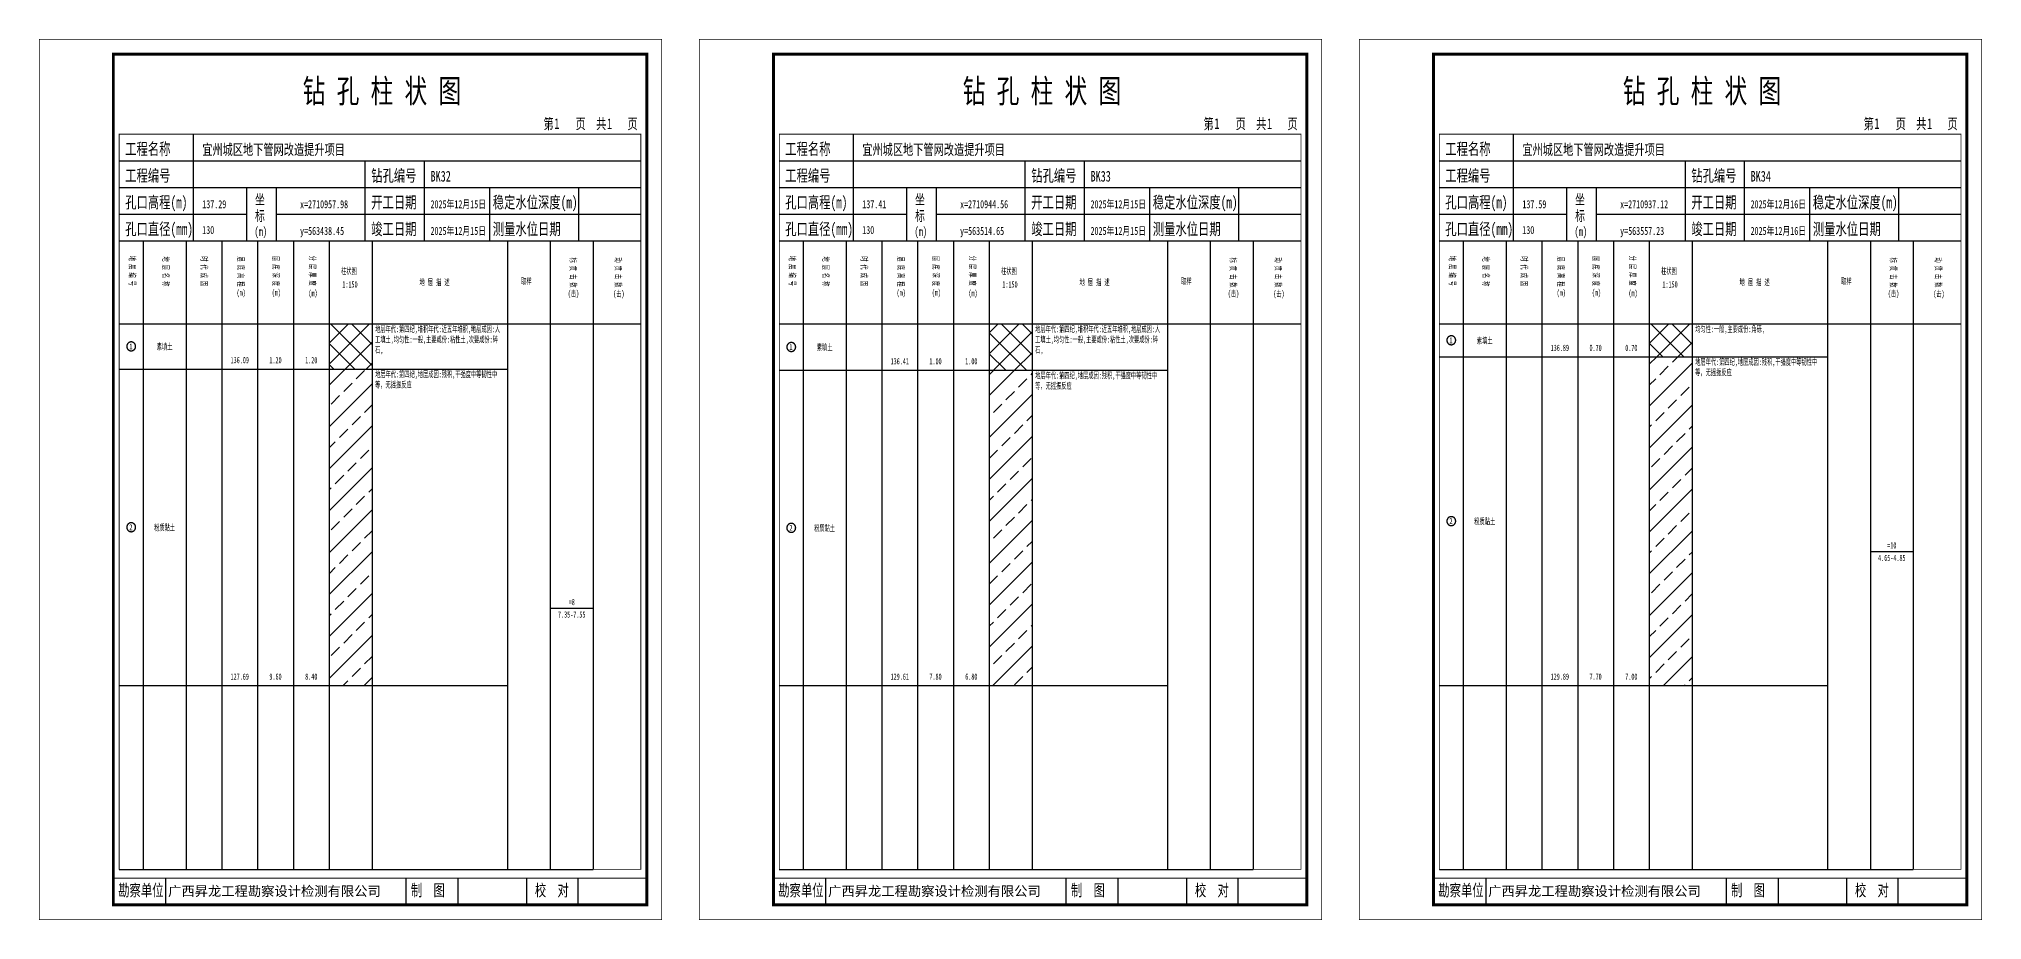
# Model space of a CAD drawing. Header units: millimetres. Extents: x 0 to 2711117, y 0 to 567555.
# Drawn here: x 9798 to 10454, y 0 to 297 of the extents above; entities that cross this region are included whole.
import ezdxf
from ezdxf.enums import TextEntityAlignment as Align

# ---------------------------------------------------------------- set-up
doc = ezdxf.new("R2010")
doc.units = ezdxf.units.MM
doc.layers.add('GICAD_POU_TEXTS', color=7, linetype='Continuous')
doc.layers.add('勘察点图例', color=7, linetype='Continuous')
doc.styles.add('HEAD_FONT', font='simfang.ttf', dxfattribs={"width": 0.6})
doc.styles.add('HEAD_FONT2', font='simfang.ttf', dxfattribs={"width": 0.6})
doc.styles.add('HT', font='simhei.ttf')
doc.styles.add('LZ_FONT', font='simfang.ttf', dxfattribs={"width": 0.7, "height": 8})
doc.styles.add('成果图图块', font='simfang.ttf', dxfattribs={"height": 2.5})
doc.styles.add('成果图表体', font='simfang.ttf', dxfattribs={"width": 0.6, "height": 2.1})
pattern_1 = [(45, (0, 0), (-3.535534, 3.535534), []), (135, (0, 0), (-3.535534, -3.535534), [])]
pattern_2 = [(45, (0, 0), (-7.071068, 7.071068), []), (45, (7.071, 0), (-7.071068, 7.071068), [4, -2])]

# ---------------------------------------------------------------- blocks, each defined once
blk = doc.blocks.new('BK32')
for p, q in [((52, 229), (52, 265)), ((27, 256), (203, 256)), ((110, 229), (110, 256)), ((130, 229), (130, 256)), ((27, 247), (203, 247)), ((70, 229), (70, 247)), ((80, 229), (80, 247)), ((152, 229), (152, 247)), ((182, 229), (182, 247)), ((27, 238), (70, 238)), ((80, 238), (203, 238)), ((27, 229), (35.05, 229)), ((35.05, 229), (35.05, 17)), ((35.05, 229), (49.53, 229)), ((49.53, 229), (49.53, 17)), ((49.53, 229), (61.6, 229)), ((61.6, 229), (61.6, 17)), ((61.6, 229), (73.68, 229)), ((73.68, 229), (73.68, 17)), ((73.68, 229), (85.75, 229)), ((85.75, 229), (85.75, 17)), ((85.75, 229), (97.82, 229)), ((97.82, 229), (97.82, 17)), ((97.82, 229), (112.3, 229)), ((112.3, 229), (112.3, 17)), ((112.3, 229), (157.93, 229)), ((157.93, 229), (157.93, 17)), ((157.93, 229), (172.42, 229)), ((172.42, 229), (172.42, 17)), ((172.42, 229), (186.9, 229)), ((186.9, 229), (186.9, 17)), ((186.9, 229), (203, 229)), ((27, 201), (203, 201)), ((27, 17), (35.05, 17)), ((35.05, 17), (49.53, 17)), ((42.74, 4.95), (42.74, 13.95)), ((42.74, 4.95), (42.74, 13.95)), ((49.53, 17), (61.6, 17)), ((61.6, 17), (73.68, 17)), ((73.68, 17), (85.75, 17)), ((85.75, 17), (97.82, 17)), ((97.82, 17), (112.3, 17)), ((112.3, 17), (157.93, 17)), ((123.83, 4.95), (123.83, 13.95)), ((141.38, 4.95), (141.38, 13.95)), ((157.93, 17), (172.42, 17)), ((164.48, 4.95), (164.48, 13.95)), ((172.42, 17), (186.9, 17)), ((181.84, 4.95), (181.84, 13.95)), ((181.84, 4.95), (181.84, 13.95))]:
    blk.add_line(p, q)
for points, const_width in [([(0, 0), (210, 0), (210, 297), (0, 297)], 0.25), ([(25, 5), (205, 5), (205, 292), (25, 292)], 1), ([(27, 265), (203, 265), (203, 17), (27, 17)], 0.3)]:
    blk.add_lwpolyline(points, close=True, dxfattribs=dict(const_width=const_width))
at = {"const_width": 0.3}
for points in [[(27, 229), (203, 229)], [(25, 14), (205, 14)]]:
    blk.add_lwpolyline(points, dxfattribs=at)
at = {"style": 'LZ_FONT', "width": 0.7}
for s, height, p in [('钻 孔 柱 状 图', 8, (88.9, 275.54)), ('第', 3.6, (170.12, 266.7)), ('1', 3.6, (173.78, 266.75)), ('页', 3.6, (180.96, 266.7)), ('共', 3.6, (187.88, 266.7)), ('1', 3.6, (191.54, 266.7)), ('页', 3.6, (198.44, 266.7)), ('工程名称', 4, (29, 258)), ('宜州城区地下管网改造提升项目', 3.6, (55, 258)), ('工程编号', 4, (29, 249)), ('钻孔编号', 4, (112, 249)), ('BK32', 3.6, (132, 249)), ('孔口高程(m)', 4, (29, 240)), ('137.29', 2.7, (55, 240)), ('坐', 3.5, (72.79, 241.24)), ('x=2710957.98', 2.7, (88, 240)), ('开工日期', 4, (112, 240)), ('2025年12月15日', 2.7, (132, 240)), ('稳定水位深度(m)', 4, (153, 240)), ('标', 3.5, (72.79, 235.7)), ('孔口直径(mm)', 4, (29, 231)), ('130', 2.7, (54.98, 231.31)), ('(m) ', 3, (72.59, 230.65)), ('y=563438.45', 2.7, (88, 231)), ('竣工日期', 4, (112, 231)), ('2025年12月15日', 2.7, (132, 231)), ('测量水位日期', 4, (153, 231)), ('勘察单位', 4, (26.65, 7.95)), ('制  图', 4, (125.4, 7.95)), ('校  对', 4, (167.22, 7.95))]:
    blk.add_text(s, height=height, dxfattribs=at).set_placement(p)
at = {"style": 'HT'}
blk.add_text('广西昇龙工程勘察设计检测有限公司', height=3.2865, dxfattribs=at).set_placement((43.48, 8.02))
at = {"char_height": 2.1, "width": 22.806, "attachment_point": 1, "rotation": 270, "style": 'HEAD_FONT'}
for s, insert in [('地 层 编 号', (32.46, 223.92)), ('地 层 名 称', (43.79, 223.76)), ('时 代 成 因', (56.67, 223.83)), ('层 底 高 程', (69.07, 223.71)), ('层 底 深 度', (80.9, 223.91)), ('分 层 厚 度', (93.26, 224.01)), ('标 贯 击 数', (181.21, 223.37)), ('动 贯 击 数', (196.38, 223.43))]:
    blk.add_mtext(s, dxfattribs=dict(at, insert=insert))
at = {"char_height": 2.1, "attachment_point": 1}
for s, insert, width, style in [('柱状图', (101.82, 219.87), 7.855, 'HEAD_FONT2'), ('地 层 描 述', (128.29, 216.11), 22.0781, 'HEAD_FONT2'), ('取样', (162.58, 216.44), 7.855, 'HEAD_FONT2'), ('(m)', (66.58, 212.56), 4.7944, 'HEAD_FONT'), ('(m)', (78.47, 212.61), 4.7944, 'HEAD_FONT'), ('(m)', (90.81, 212.43), 4.7944, 'HEAD_FONT'), ('1:150', (102.26, 215.36), 6.9223, 'HEAD_FONT2'), ('(击)', (178.33, 212.31), 7.855, 'HEAD_FONT2'), ('(击)', (193.64, 212.22), 7.855, 'HEAD_FONT2')]:
    blk.add_mtext(s, dxfattribs=dict(at, insert=insert, width=width, style=style))
blk = doc.blocks.new('BK32_0')
at = {"color": 7}
blk.add_polyline3d([(-1.5, 0.02, 0), (-1.5, -0.06, 0), (-1.49, -0.13, 0), (-1.48, -0.2, 0), (-1.47, -0.28, 0), (-1.46, -0.35, 0), (-1.44, -0.42, 0), (-1.41, -0.49, 0), (-1.39, -0.56, 0), (-1.36, -0.63, 0), (-1.32, -0.69, 0), (-1.29, -0.76, 0), (-1.25, -0.82, 0), (-1.2, -0.88, 0), (-1.16, -0.94, 0), (-1.11, -0.99, 0), (-1.06, -1.04, 0), (-1.01, -1.1, 0), (-0.95, -1.14, 0), (-0.89, -1.19, 0), (-0.83, -1.23, 0), (-0.77, -1.27, 0), (-0.71, -1.31, 0), (-0.64, -1.34, 0), (-0.57, -1.37, 0), (-0.51, -1.4, 0), (-0.44, -1.42, 0), (-0.36, -1.44, 0), (-0.29, -1.46, 0), (-0.22, -1.47, 0), (-0.15, -1.48, 0), (-0.07, -1.48, 0), (0, -1.48, 0), (0.07, -1.48, 0), (0.15, -1.48, 0), (0.22, -1.47, 0), (0.29, -1.46, 0), (0.36, -1.44, 0), (0.44, -1.42, 0), (0.51, -1.4, 0), (0.57, -1.37, 0), (0.64, -1.34, 0), (0.71, -1.31, 0), (0.77, -1.27, 0), (0.83, -1.23, 0), (0.89, -1.19, 0), (0.95, -1.14, 0), (1.01, -1.1, 0), (1.06, -1.04, 0), (1.11, -0.99, 0), (1.16, -0.94, 0), (1.2, -0.88, 0), (1.25, -0.82, 0), (1.29, -0.76, 0), (1.32, -0.69, 0), (1.36, -0.63, 0), (1.39, -0.56, 0), (1.41, -0.49, 0), (1.44, -0.42, 0), (1.46, -0.35, 0), (1.47, -0.28, 0), (1.48, -0.2, 0), (1.49, -0.13, 0), (1.5, -0.06, 0), (1.5, 0.02, 0), (1.5, 0.09, 0), (1.49, 0.16, 0), (1.48, 0.24, 0), (1.47, 0.31, 0), (1.46, 0.38, 0), (1.44, 0.45, 0), (1.41, 0.52, 0), (1.39, 0.59, 0), (1.36, 0.66, 0), (1.32, 0.72, 0), (1.29, 0.79, 0), (1.25, 0.85, 0), (1.2, 0.91, 0), (1.16, 0.97, 0), (1.11, 1.02, 0), (1.06, 1.08, 0), (1.01, 1.13, 0), (0.95, 1.18, 0), (0.89, 1.22, 0), (0.83, 1.26, 0), (0.77, 1.3, 0), (0.71, 1.34, 0), (0.64, 1.37, 0), (0.57, 1.4, 0), (0.51, 1.43, 0), (0.44, 1.45, 0), (0.36, 1.47, 0), (0.29, 1.49, 0), (0.22, 1.5, 0), (0.15, 1.51, 0), (0.07, 1.51, 0), (0, 1.52, 0), (-0.07, 1.51, 0), (-0.15, 1.51, 0), (-0.22, 1.5, 0), (-0.29, 1.49, 0), (-0.36, 1.47, 0), (-0.44, 1.45, 0), (-0.51, 1.43, 0), (-0.57, 1.4, 0), (-0.64, 1.37, 0), (-0.71, 1.34, 0), (-0.77, 1.3, 0), (-0.83, 1.26, 0), (-0.89, 1.22, 0), (-0.95, 1.18, 0), (-1.01, 1.13, 0), (-1.06, 1.08, 0), (-1.11, 1.02, 0), (-1.16, 0.97, 0), (-1.2, 0.91, 0), (-1.25, 0.85, 0), (-1.29, 0.79, 0), (-1.32, 0.72, 0), (-1.36, 0.66, 0), (-1.39, 0.59, 0), (-1.41, 0.52, 0), (-1.44, 0.45, 0), (-1.46, 0.38, 0), (-1.47, 0.31, 0), (-1.48, 0.24, 0), (-1.49, 0.16, 0), (-1.5, 0.09, 0), (-1.5, 0.02, 0)], dxfattribs=at)
at = {"layer": 'GICAD_POU_TEXTS', "color": 7, "style": '成果图图块', "width": 0.7}
blk.add_text('1', height=2, dxfattribs=at).set_placement((-0.09, -0.99), align=Align.CENTER)
blk = doc.blocks.new('BK32_1')
at = {"color": 7}
blk.add_polyline3d([(-1.5, 0.02, 0), (-1.5, -0.06, 0), (-1.49, -0.13, 0), (-1.48, -0.2, 0), (-1.47, -0.28, 0), (-1.46, -0.35, 0), (-1.44, -0.42, 0), (-1.41, -0.49, 0), (-1.39, -0.56, 0), (-1.36, -0.63, 0), (-1.32, -0.69, 0), (-1.29, -0.76, 0), (-1.25, -0.82, 0), (-1.2, -0.88, 0), (-1.16, -0.94, 0), (-1.11, -0.99, 0), (-1.06, -1.04, 0), (-1.01, -1.1, 0), (-0.95, -1.14, 0), (-0.89, -1.19, 0), (-0.83, -1.23, 0), (-0.77, -1.27, 0), (-0.71, -1.31, 0), (-0.64, -1.34, 0), (-0.57, -1.37, 0), (-0.51, -1.4, 0), (-0.44, -1.42, 0), (-0.36, -1.44, 0), (-0.29, -1.46, 0), (-0.22, -1.47, 0), (-0.15, -1.48, 0), (-0.07, -1.48, 0), (0, -1.48, 0), (0.07, -1.48, 0), (0.15, -1.48, 0), (0.22, -1.47, 0), (0.29, -1.46, 0), (0.36, -1.44, 0), (0.44, -1.42, 0), (0.51, -1.4, 0), (0.57, -1.37, 0), (0.64, -1.34, 0), (0.71, -1.31, 0), (0.77, -1.27, 0), (0.83, -1.23, 0), (0.89, -1.19, 0), (0.95, -1.14, 0), (1.01, -1.1, 0), (1.06, -1.04, 0), (1.11, -0.99, 0), (1.16, -0.94, 0), (1.2, -0.88, 0), (1.25, -0.82, 0), (1.29, -0.76, 0), (1.32, -0.69, 0), (1.36, -0.63, 0), (1.39, -0.56, 0), (1.41, -0.49, 0), (1.44, -0.42, 0), (1.46, -0.35, 0), (1.47, -0.28, 0), (1.48, -0.2, 0), (1.49, -0.13, 0), (1.5, -0.06, 0), (1.5, 0.02, 0), (1.5, 0.09, 0), (1.49, 0.16, 0), (1.48, 0.24, 0), (1.47, 0.31, 0), (1.46, 0.38, 0), (1.44, 0.45, 0), (1.41, 0.52, 0), (1.39, 0.59, 0), (1.36, 0.66, 0), (1.32, 0.72, 0), (1.29, 0.79, 0), (1.25, 0.85, 0), (1.2, 0.91, 0), (1.16, 0.97, 0), (1.11, 1.02, 0), (1.06, 1.08, 0), (1.01, 1.13, 0), (0.95, 1.18, 0), (0.89, 1.22, 0), (0.83, 1.26, 0), (0.77, 1.3, 0), (0.71, 1.34, 0), (0.64, 1.37, 0), (0.57, 1.4, 0), (0.51, 1.43, 0), (0.44, 1.45, 0), (0.36, 1.47, 0), (0.29, 1.49, 0), (0.22, 1.5, 0), (0.15, 1.51, 0), (0.07, 1.51, 0), (0, 1.52, 0), (-0.07, 1.51, 0), (-0.15, 1.51, 0), (-0.22, 1.5, 0), (-0.29, 1.49, 0), (-0.36, 1.47, 0), (-0.44, 1.45, 0), (-0.51, 1.43, 0), (-0.57, 1.4, 0), (-0.64, 1.37, 0), (-0.71, 1.34, 0), (-0.77, 1.3, 0), (-0.83, 1.26, 0), (-0.89, 1.22, 0), (-0.95, 1.18, 0), (-1.01, 1.13, 0), (-1.06, 1.08, 0), (-1.11, 1.02, 0), (-1.16, 0.97, 0), (-1.2, 0.91, 0), (-1.25, 0.85, 0), (-1.29, 0.79, 0), (-1.32, 0.72, 0), (-1.36, 0.66, 0), (-1.39, 0.59, 0), (-1.41, 0.52, 0), (-1.44, 0.45, 0), (-1.46, 0.38, 0), (-1.47, 0.31, 0), (-1.48, 0.24, 0), (-1.49, 0.16, 0), (-1.5, 0.09, 0), (-1.5, 0.02, 0)], dxfattribs=at)
at = {"layer": 'GICAD_POU_TEXTS', "color": 7, "style": '成果图图块', "width": 0.7}
blk.add_text('2', height=2, dxfattribs=at).set_placement((-0.09, -0.99), align=Align.CENTER)
blk = doc.blocks.new('BK33')
for p, q in [((52, 229), (52, 265)), ((27, 256), (203, 256)), ((110, 229), (110, 256)), ((130, 229), (130, 256)), ((27, 247), (203, 247)), ((70, 229), (70, 247)), ((80, 229), (80, 247)), ((152, 229), (152, 247)), ((182, 229), (182, 247)), ((27, 238), (70, 238)), ((80, 238), (203, 238)), ((27, 229), (35.05, 229)), ((35.05, 229), (35.05, 17)), ((35.05, 229), (49.53, 229)), ((49.53, 229), (49.53, 17)), ((49.53, 229), (61.6, 229)), ((61.6, 229), (61.6, 17)), ((61.6, 229), (73.68, 229)), ((73.68, 229), (73.68, 17)), ((73.68, 229), (85.75, 229)), ((85.75, 229), (85.75, 17)), ((85.75, 229), (97.82, 229)), ((97.82, 229), (97.82, 17)), ((97.82, 229), (112.3, 229)), ((112.3, 229), (112.3, 17)), ((112.3, 229), (157.93, 229)), ((157.93, 229), (157.93, 17)), ((157.93, 229), (172.42, 229)), ((172.42, 229), (172.42, 17)), ((172.42, 229), (186.9, 229)), ((186.9, 229), (186.9, 17)), ((186.9, 229), (203, 229)), ((27, 201), (203, 201)), ((27, 17), (35.05, 17)), ((35.05, 17), (49.53, 17)), ((42.74, 4.95), (42.74, 13.95)), ((42.74, 4.95), (42.74, 13.95)), ((49.53, 17), (61.6, 17)), ((61.6, 17), (73.68, 17)), ((73.68, 17), (85.75, 17)), ((85.75, 17), (97.82, 17)), ((97.82, 17), (112.3, 17)), ((112.3, 17), (157.93, 17)), ((123.83, 4.95), (123.83, 13.95)), ((141.38, 4.95), (141.38, 13.95)), ((157.93, 17), (172.42, 17)), ((164.48, 4.95), (164.48, 13.95)), ((172.42, 17), (186.9, 17)), ((181.84, 4.95), (181.84, 13.95)), ((181.84, 4.95), (181.84, 13.95))]:
    blk.add_line(p, q)
for points, const_width in [([(0, 0), (210, 0), (210, 297), (0, 297)], 0.25), ([(25, 5), (205, 5), (205, 292), (25, 292)], 1), ([(27, 265), (203, 265), (203, 17), (27, 17)], 0.3)]:
    blk.add_lwpolyline(points, close=True, dxfattribs=dict(const_width=const_width))
at = {"const_width": 0.3}
for points in [[(27, 229), (203, 229)], [(25, 14), (205, 14)]]:
    blk.add_lwpolyline(points, dxfattribs=at)
at = {"style": 'LZ_FONT', "width": 0.7}
for s, height, p in [('钻 孔 柱 状 图', 8, (88.9, 275.54)), ('第', 3.6, (170.12, 266.7)), ('1', 3.6, (173.78, 266.75)), ('页', 3.6, (180.96, 266.7)), ('共', 3.6, (187.88, 266.7)), ('1', 3.6, (191.54, 266.7)), ('页', 3.6, (198.44, 266.7)), ('工程名称', 4, (29, 258)), ('宜州城区地下管网改造提升项目', 3.6, (55, 258)), ('工程编号', 4, (29, 249)), ('钻孔编号', 4, (112, 249)), ('BK33', 3.6, (132, 249)), ('孔口高程(m)', 4, (29, 240)), ('137.41', 2.7, (55, 240)), ('坐', 3.5, (72.79, 241.24)), ('x=2710944.56', 2.7, (88, 240)), ('开工日期', 4, (112, 240)), ('2025年12月15日', 2.7, (132, 240)), ('稳定水位深度(m)', 4, (153, 240)), ('标', 3.5, (72.79, 235.7)), ('孔口直径(mm)', 4, (29, 231)), ('130', 2.7, (54.98, 231.31)), ('(m) ', 3, (72.59, 230.65)), ('y=563514.65', 2.7, (88, 231)), ('竣工日期', 4, (112, 231)), ('2025年12月15日', 2.7, (132, 231)), ('测量水位日期', 4, (153, 231)), ('勘察单位', 4, (26.65, 7.95)), ('制  图', 4, (125.4, 7.95)), ('校  对', 4, (167.22, 7.95))]:
    blk.add_text(s, height=height, dxfattribs=at).set_placement(p)
at = {"style": 'HT'}
blk.add_text('广西昇龙工程勘察设计检测有限公司', height=3.2865, dxfattribs=at).set_placement((43.48, 8.02))
at = {"char_height": 2.1, "width": 22.806, "attachment_point": 1, "rotation": 270, "style": 'HEAD_FONT'}
for s, insert in [('地 层 编 号', (32.46, 223.92)), ('地 层 名 称', (43.79, 223.76)), ('时 代 成 因', (56.67, 223.83)), ('层 底 高 程', (69.07, 223.71)), ('层 底 深 度', (80.9, 223.91)), ('分 层 厚 度', (93.26, 224.01)), ('标 贯 击 数', (181.21, 223.37)), ('动 贯 击 数', (196.38, 223.43))]:
    blk.add_mtext(s, dxfattribs=dict(at, insert=insert))
at = {"char_height": 2.1, "attachment_point": 1}
for s, insert, width, style in [('柱状图', (101.82, 219.87), 7.855, 'HEAD_FONT2'), ('地 层 描 述', (128.29, 216.11), 22.0781, 'HEAD_FONT2'), ('取样', (162.58, 216.44), 7.855, 'HEAD_FONT2'), ('(m)', (66.58, 212.56), 4.7944, 'HEAD_FONT'), ('(m)', (78.47, 212.61), 4.7944, 'HEAD_FONT'), ('(m)', (90.81, 212.43), 4.7944, 'HEAD_FONT'), ('1:150', (102.26, 215.36), 6.9223, 'HEAD_FONT2'), ('(击)', (178.33, 212.31), 7.855, 'HEAD_FONT2'), ('(击)', (193.64, 212.22), 7.855, 'HEAD_FONT2')]:
    blk.add_mtext(s, dxfattribs=dict(at, insert=insert, width=width, style=style))
blk = doc.blocks.new('BK33_0')
at = {"color": 7}
blk.add_polyline3d([(-1.5, 0.02, 0), (-1.5, -0.06, 0), (-1.49, -0.13, 0), (-1.48, -0.2, 0), (-1.47, -0.28, 0), (-1.46, -0.35, 0), (-1.44, -0.42, 0), (-1.41, -0.49, 0), (-1.39, -0.56, 0), (-1.36, -0.63, 0), (-1.32, -0.69, 0), (-1.29, -0.76, 0), (-1.25, -0.82, 0), (-1.2, -0.88, 0), (-1.16, -0.94, 0), (-1.11, -0.99, 0), (-1.06, -1.04, 0), (-1.01, -1.1, 0), (-0.95, -1.14, 0), (-0.89, -1.19, 0), (-0.83, -1.23, 0), (-0.77, -1.27, 0), (-0.71, -1.31, 0), (-0.64, -1.34, 0), (-0.57, -1.37, 0), (-0.51, -1.4, 0), (-0.44, -1.42, 0), (-0.36, -1.44, 0), (-0.29, -1.46, 0), (-0.22, -1.47, 0), (-0.15, -1.48, 0), (-0.07, -1.48, 0), (0, -1.48, 0), (0.07, -1.48, 0), (0.15, -1.48, 0), (0.22, -1.47, 0), (0.29, -1.46, 0), (0.36, -1.44, 0), (0.44, -1.42, 0), (0.51, -1.4, 0), (0.57, -1.37, 0), (0.64, -1.34, 0), (0.71, -1.31, 0), (0.77, -1.27, 0), (0.83, -1.23, 0), (0.89, -1.19, 0), (0.95, -1.14, 0), (1.01, -1.1, 0), (1.06, -1.04, 0), (1.11, -0.99, 0), (1.16, -0.94, 0), (1.2, -0.88, 0), (1.25, -0.82, 0), (1.29, -0.76, 0), (1.32, -0.69, 0), (1.36, -0.63, 0), (1.39, -0.56, 0), (1.41, -0.49, 0), (1.44, -0.42, 0), (1.46, -0.35, 0), (1.47, -0.28, 0), (1.48, -0.2, 0), (1.49, -0.13, 0), (1.5, -0.06, 0), (1.5, 0.02, 0), (1.5, 0.09, 0), (1.49, 0.16, 0), (1.48, 0.24, 0), (1.47, 0.31, 0), (1.46, 0.38, 0), (1.44, 0.45, 0), (1.41, 0.52, 0), (1.39, 0.59, 0), (1.36, 0.66, 0), (1.32, 0.72, 0), (1.29, 0.79, 0), (1.25, 0.85, 0), (1.2, 0.91, 0), (1.16, 0.97, 0), (1.11, 1.02, 0), (1.06, 1.08, 0), (1.01, 1.13, 0), (0.95, 1.18, 0), (0.89, 1.22, 0), (0.83, 1.26, 0), (0.77, 1.3, 0), (0.71, 1.34, 0), (0.64, 1.37, 0), (0.57, 1.4, 0), (0.51, 1.43, 0), (0.44, 1.45, 0), (0.36, 1.47, 0), (0.29, 1.49, 0), (0.22, 1.5, 0), (0.15, 1.51, 0), (0.07, 1.51, 0), (0, 1.52, 0), (-0.07, 1.51, 0), (-0.15, 1.51, 0), (-0.22, 1.5, 0), (-0.29, 1.49, 0), (-0.36, 1.47, 0), (-0.44, 1.45, 0), (-0.51, 1.43, 0), (-0.57, 1.4, 0), (-0.64, 1.37, 0), (-0.71, 1.34, 0), (-0.77, 1.3, 0), (-0.83, 1.26, 0), (-0.89, 1.22, 0), (-0.95, 1.18, 0), (-1.01, 1.13, 0), (-1.06, 1.08, 0), (-1.11, 1.02, 0), (-1.16, 0.97, 0), (-1.2, 0.91, 0), (-1.25, 0.85, 0), (-1.29, 0.79, 0), (-1.32, 0.72, 0), (-1.36, 0.66, 0), (-1.39, 0.59, 0), (-1.41, 0.52, 0), (-1.44, 0.45, 0), (-1.46, 0.38, 0), (-1.47, 0.31, 0), (-1.48, 0.24, 0), (-1.49, 0.16, 0), (-1.5, 0.09, 0), (-1.5, 0.02, 0)], dxfattribs=at)
at = {"layer": 'GICAD_POU_TEXTS', "color": 7, "style": '成果图图块', "width": 0.7}
blk.add_text('1', height=2, dxfattribs=at).set_placement((-0.09, -0.99), align=Align.CENTER)
blk = doc.blocks.new('BK33_1')
at = {"color": 7}
blk.add_polyline3d([(-1.5, 0.02, 0), (-1.5, -0.06, 0), (-1.49, -0.13, 0), (-1.48, -0.2, 0), (-1.47, -0.28, 0), (-1.46, -0.35, 0), (-1.44, -0.42, 0), (-1.41, -0.49, 0), (-1.39, -0.56, 0), (-1.36, -0.63, 0), (-1.32, -0.69, 0), (-1.29, -0.76, 0), (-1.25, -0.82, 0), (-1.2, -0.88, 0), (-1.16, -0.94, 0), (-1.11, -0.99, 0), (-1.06, -1.04, 0), (-1.01, -1.1, 0), (-0.95, -1.14, 0), (-0.89, -1.19, 0), (-0.83, -1.23, 0), (-0.77, -1.27, 0), (-0.71, -1.31, 0), (-0.64, -1.34, 0), (-0.57, -1.37, 0), (-0.51, -1.4, 0), (-0.44, -1.42, 0), (-0.36, -1.44, 0), (-0.29, -1.46, 0), (-0.22, -1.47, 0), (-0.15, -1.48, 0), (-0.07, -1.48, 0), (0, -1.48, 0), (0.07, -1.48, 0), (0.15, -1.48, 0), (0.22, -1.47, 0), (0.29, -1.46, 0), (0.36, -1.44, 0), (0.44, -1.42, 0), (0.51, -1.4, 0), (0.57, -1.37, 0), (0.64, -1.34, 0), (0.71, -1.31, 0), (0.77, -1.27, 0), (0.83, -1.23, 0), (0.89, -1.19, 0), (0.95, -1.14, 0), (1.01, -1.1, 0), (1.06, -1.04, 0), (1.11, -0.99, 0), (1.16, -0.94, 0), (1.2, -0.88, 0), (1.25, -0.82, 0), (1.29, -0.76, 0), (1.32, -0.69, 0), (1.36, -0.63, 0), (1.39, -0.56, 0), (1.41, -0.49, 0), (1.44, -0.42, 0), (1.46, -0.35, 0), (1.47, -0.28, 0), (1.48, -0.2, 0), (1.49, -0.13, 0), (1.5, -0.06, 0), (1.5, 0.02, 0), (1.5, 0.09, 0), (1.49, 0.16, 0), (1.48, 0.24, 0), (1.47, 0.31, 0), (1.46, 0.38, 0), (1.44, 0.45, 0), (1.41, 0.52, 0), (1.39, 0.59, 0), (1.36, 0.66, 0), (1.32, 0.72, 0), (1.29, 0.79, 0), (1.25, 0.85, 0), (1.2, 0.91, 0), (1.16, 0.97, 0), (1.11, 1.02, 0), (1.06, 1.08, 0), (1.01, 1.13, 0), (0.95, 1.18, 0), (0.89, 1.22, 0), (0.83, 1.26, 0), (0.77, 1.3, 0), (0.71, 1.34, 0), (0.64, 1.37, 0), (0.57, 1.4, 0), (0.51, 1.43, 0), (0.44, 1.45, 0), (0.36, 1.47, 0), (0.29, 1.49, 0), (0.22, 1.5, 0), (0.15, 1.51, 0), (0.07, 1.51, 0), (0, 1.52, 0), (-0.07, 1.51, 0), (-0.15, 1.51, 0), (-0.22, 1.5, 0), (-0.29, 1.49, 0), (-0.36, 1.47, 0), (-0.44, 1.45, 0), (-0.51, 1.43, 0), (-0.57, 1.4, 0), (-0.64, 1.37, 0), (-0.71, 1.34, 0), (-0.77, 1.3, 0), (-0.83, 1.26, 0), (-0.89, 1.22, 0), (-0.95, 1.18, 0), (-1.01, 1.13, 0), (-1.06, 1.08, 0), (-1.11, 1.02, 0), (-1.16, 0.97, 0), (-1.2, 0.91, 0), (-1.25, 0.85, 0), (-1.29, 0.79, 0), (-1.32, 0.72, 0), (-1.36, 0.66, 0), (-1.39, 0.59, 0), (-1.41, 0.52, 0), (-1.44, 0.45, 0), (-1.46, 0.38, 0), (-1.47, 0.31, 0), (-1.48, 0.24, 0), (-1.49, 0.16, 0), (-1.5, 0.09, 0), (-1.5, 0.02, 0)], dxfattribs=at)
at = {"layer": 'GICAD_POU_TEXTS', "color": 7, "style": '成果图图块', "width": 0.7}
blk.add_text('2', height=2, dxfattribs=at).set_placement((-0.09, -0.99), align=Align.CENTER)
blk = doc.blocks.new('BK34')
for p, q in [((52, 229), (52, 265)), ((27, 256), (203, 256)), ((110, 229), (110, 256)), ((130, 229), (130, 256)), ((27, 247), (203, 247)), ((70, 229), (70, 247)), ((80, 229), (80, 247)), ((152, 229), (152, 247)), ((182, 229), (182, 247)), ((27, 238), (70, 238)), ((80, 238), (203, 238)), ((27, 229), (35.05, 229)), ((35.05, 229), (35.05, 17)), ((35.05, 229), (49.53, 229)), ((49.53, 229), (49.53, 17)), ((49.53, 229), (61.6, 229)), ((61.6, 229), (61.6, 17)), ((61.6, 229), (73.68, 229)), ((73.68, 229), (73.68, 17)), ((73.68, 229), (85.75, 229)), ((85.75, 229), (85.75, 17)), ((85.75, 229), (97.82, 229)), ((97.82, 229), (97.82, 17)), ((97.82, 229), (112.3, 229)), ((112.3, 229), (112.3, 17)), ((112.3, 229), (157.93, 229)), ((157.93, 229), (157.93, 17)), ((157.93, 229), (172.42, 229)), ((172.42, 229), (172.42, 17)), ((172.42, 229), (186.9, 229)), ((186.9, 229), (186.9, 17)), ((186.9, 229), (203, 229)), ((27, 201), (203, 201)), ((27, 17), (35.05, 17)), ((35.05, 17), (49.53, 17)), ((42.74, 4.95), (42.74, 13.95)), ((42.74, 4.95), (42.74, 13.95)), ((49.53, 17), (61.6, 17)), ((61.6, 17), (73.68, 17)), ((73.68, 17), (85.75, 17)), ((85.75, 17), (97.82, 17)), ((97.82, 17), (112.3, 17)), ((112.3, 17), (157.93, 17)), ((123.83, 4.95), (123.83, 13.95)), ((141.38, 4.95), (141.38, 13.95)), ((157.93, 17), (172.42, 17)), ((164.48, 4.95), (164.48, 13.95)), ((172.42, 17), (186.9, 17)), ((181.84, 4.95), (181.84, 13.95)), ((181.84, 4.95), (181.84, 13.95))]:
    blk.add_line(p, q)
for points, const_width in [([(0, 0), (210, 0), (210, 297), (0, 297)], 0.25), ([(25, 5), (205, 5), (205, 292), (25, 292)], 1), ([(27, 265), (203, 265), (203, 17), (27, 17)], 0.3)]:
    blk.add_lwpolyline(points, close=True, dxfattribs=dict(const_width=const_width))
at = {"const_width": 0.3}
for points in [[(27, 229), (203, 229)], [(25, 14), (205, 14)]]:
    blk.add_lwpolyline(points, dxfattribs=at)
at = {"style": 'LZ_FONT', "width": 0.7}
for s, height, p in [('钻 孔 柱 状 图', 8, (88.9, 275.54)), ('第', 3.6, (170.12, 266.7)), ('1', 3.6, (173.78, 266.75)), ('页', 3.6, (180.96, 266.7)), ('共', 3.6, (187.88, 266.7)), ('1', 3.6, (191.54, 266.7)), ('页', 3.6, (198.44, 266.7)), ('工程名称', 4, (29, 258)), ('宜州城区地下管网改造提升项目', 3.6, (55, 258)), ('工程编号', 4, (29, 249)), ('钻孔编号', 4, (112, 249)), ('BK34', 3.6, (132, 249)), ('孔口高程(m)', 4, (29, 240)), ('137.59', 2.7, (55, 240)), ('坐', 3.5, (72.79, 241.24)), ('x=2710937.12', 2.7, (88, 240)), ('开工日期', 4, (112, 240)), ('2025年12月16日', 2.7, (132, 240)), ('稳定水位深度(m)', 4, (153, 240)), ('标', 3.5, (72.79, 235.7)), ('孔口直径(mm)', 4, (29, 231)), ('130', 2.7, (54.98, 231.31)), ('(m) ', 3, (72.59, 230.65)), ('y=563557.23', 2.7, (88, 231)), ('竣工日期', 4, (112, 231)), ('2025年12月16日', 2.7, (132, 231)), ('测量水位日期', 4, (153, 231)), ('勘察单位', 4, (26.65, 7.95)), ('制  图', 4, (125.4, 7.95)), ('校  对', 4, (167.22, 7.95))]:
    blk.add_text(s, height=height, dxfattribs=at).set_placement(p)
at = {"style": 'HT'}
blk.add_text('广西昇龙工程勘察设计检测有限公司', height=3.2865, dxfattribs=at).set_placement((43.48, 8.02))
at = {"char_height": 2.1, "width": 22.806, "attachment_point": 1, "rotation": 270, "style": 'HEAD_FONT'}
for s, insert in [('地 层 编 号', (32.46, 223.92)), ('地 层 名 称', (43.79, 223.76)), ('时 代 成 因', (56.67, 223.83)), ('层 底 高 程', (69.07, 223.71)), ('层 底 深 度', (80.9, 223.91)), ('分 层 厚 度', (93.26, 224.01)), ('标 贯 击 数', (181.21, 223.37)), ('动 贯 击 数', (196.38, 223.43))]:
    blk.add_mtext(s, dxfattribs=dict(at, insert=insert))
at = {"char_height": 2.1, "attachment_point": 1}
for s, insert, width, style in [('柱状图', (101.82, 219.87), 7.855, 'HEAD_FONT2'), ('地 层 描 述', (128.29, 216.11), 22.0781, 'HEAD_FONT2'), ('取样', (162.58, 216.44), 7.855, 'HEAD_FONT2'), ('(m)', (66.58, 212.56), 4.7944, 'HEAD_FONT'), ('(m)', (78.47, 212.61), 4.7944, 'HEAD_FONT'), ('(m)', (90.81, 212.43), 4.7944, 'HEAD_FONT'), ('1:150', (102.26, 215.36), 6.9223, 'HEAD_FONT2'), ('(击)', (178.33, 212.31), 7.855, 'HEAD_FONT2'), ('(击)', (193.64, 212.22), 7.855, 'HEAD_FONT2')]:
    blk.add_mtext(s, dxfattribs=dict(at, insert=insert, width=width, style=style))
blk = doc.blocks.new('BK34_0')
at = {"color": 7}
blk.add_polyline3d([(-1.5, 0.02, 0), (-1.5, -0.06, 0), (-1.49, -0.13, 0), (-1.48, -0.2, 0), (-1.47, -0.28, 0), (-1.46, -0.35, 0), (-1.44, -0.42, 0), (-1.41, -0.49, 0), (-1.39, -0.56, 0), (-1.36, -0.63, 0), (-1.32, -0.69, 0), (-1.29, -0.76, 0), (-1.25, -0.82, 0), (-1.2, -0.88, 0), (-1.16, -0.94, 0), (-1.11, -0.99, 0), (-1.06, -1.04, 0), (-1.01, -1.1, 0), (-0.95, -1.14, 0), (-0.89, -1.19, 0), (-0.83, -1.23, 0), (-0.77, -1.27, 0), (-0.71, -1.31, 0), (-0.64, -1.34, 0), (-0.57, -1.37, 0), (-0.51, -1.4, 0), (-0.44, -1.42, 0), (-0.36, -1.44, 0), (-0.29, -1.46, 0), (-0.22, -1.47, 0), (-0.15, -1.48, 0), (-0.07, -1.48, 0), (0, -1.48, 0), (0.07, -1.48, 0), (0.15, -1.48, 0), (0.22, -1.47, 0), (0.29, -1.46, 0), (0.36, -1.44, 0), (0.44, -1.42, 0), (0.51, -1.4, 0), (0.57, -1.37, 0), (0.64, -1.34, 0), (0.71, -1.31, 0), (0.77, -1.27, 0), (0.83, -1.23, 0), (0.89, -1.19, 0), (0.95, -1.14, 0), (1.01, -1.1, 0), (1.06, -1.04, 0), (1.11, -0.99, 0), (1.16, -0.94, 0), (1.2, -0.88, 0), (1.25, -0.82, 0), (1.29, -0.76, 0), (1.32, -0.69, 0), (1.36, -0.63, 0), (1.39, -0.56, 0), (1.41, -0.49, 0), (1.44, -0.42, 0), (1.46, -0.35, 0), (1.47, -0.28, 0), (1.48, -0.2, 0), (1.49, -0.13, 0), (1.5, -0.06, 0), (1.5, 0.02, 0), (1.5, 0.09, 0), (1.49, 0.16, 0), (1.48, 0.24, 0), (1.47, 0.31, 0), (1.46, 0.38, 0), (1.44, 0.45, 0), (1.41, 0.52, 0), (1.39, 0.59, 0), (1.36, 0.66, 0), (1.32, 0.72, 0), (1.29, 0.79, 0), (1.25, 0.85, 0), (1.2, 0.91, 0), (1.16, 0.97, 0), (1.11, 1.02, 0), (1.06, 1.08, 0), (1.01, 1.13, 0), (0.95, 1.18, 0), (0.89, 1.22, 0), (0.83, 1.26, 0), (0.77, 1.3, 0), (0.71, 1.34, 0), (0.64, 1.37, 0), (0.57, 1.4, 0), (0.51, 1.43, 0), (0.44, 1.45, 0), (0.36, 1.47, 0), (0.29, 1.49, 0), (0.22, 1.5, 0), (0.15, 1.51, 0), (0.07, 1.51, 0), (0, 1.52, 0), (-0.07, 1.51, 0), (-0.15, 1.51, 0), (-0.22, 1.5, 0), (-0.29, 1.49, 0), (-0.36, 1.47, 0), (-0.44, 1.45, 0), (-0.51, 1.43, 0), (-0.57, 1.4, 0), (-0.64, 1.37, 0), (-0.71, 1.34, 0), (-0.77, 1.3, 0), (-0.83, 1.26, 0), (-0.89, 1.22, 0), (-0.95, 1.18, 0), (-1.01, 1.13, 0), (-1.06, 1.08, 0), (-1.11, 1.02, 0), (-1.16, 0.97, 0), (-1.2, 0.91, 0), (-1.25, 0.85, 0), (-1.29, 0.79, 0), (-1.32, 0.72, 0), (-1.36, 0.66, 0), (-1.39, 0.59, 0), (-1.41, 0.52, 0), (-1.44, 0.45, 0), (-1.46, 0.38, 0), (-1.47, 0.31, 0), (-1.48, 0.24, 0), (-1.49, 0.16, 0), (-1.5, 0.09, 0), (-1.5, 0.02, 0)], dxfattribs=at)
at = {"layer": 'GICAD_POU_TEXTS', "color": 7, "style": '成果图图块', "width": 0.7}
blk.add_text('1', height=2, dxfattribs=at).set_placement((-0.09, -0.99), align=Align.CENTER)
blk = doc.blocks.new('BK34_1')
at = {"color": 7}
blk.add_polyline3d([(-1.5, 0.02, 0), (-1.5, -0.06, 0), (-1.49, -0.13, 0), (-1.48, -0.2, 0), (-1.47, -0.28, 0), (-1.46, -0.35, 0), (-1.44, -0.42, 0), (-1.41, -0.49, 0), (-1.39, -0.56, 0), (-1.36, -0.63, 0), (-1.32, -0.69, 0), (-1.29, -0.76, 0), (-1.25, -0.82, 0), (-1.2, -0.88, 0), (-1.16, -0.94, 0), (-1.11, -0.99, 0), (-1.06, -1.04, 0), (-1.01, -1.1, 0), (-0.95, -1.14, 0), (-0.89, -1.19, 0), (-0.83, -1.23, 0), (-0.77, -1.27, 0), (-0.71, -1.31, 0), (-0.64, -1.34, 0), (-0.57, -1.37, 0), (-0.51, -1.4, 0), (-0.44, -1.42, 0), (-0.36, -1.44, 0), (-0.29, -1.46, 0), (-0.22, -1.47, 0), (-0.15, -1.48, 0), (-0.07, -1.48, 0), (0, -1.48, 0), (0.07, -1.48, 0), (0.15, -1.48, 0), (0.22, -1.47, 0), (0.29, -1.46, 0), (0.36, -1.44, 0), (0.44, -1.42, 0), (0.51, -1.4, 0), (0.57, -1.37, 0), (0.64, -1.34, 0), (0.71, -1.31, 0), (0.77, -1.27, 0), (0.83, -1.23, 0), (0.89, -1.19, 0), (0.95, -1.14, 0), (1.01, -1.1, 0), (1.06, -1.04, 0), (1.11, -0.99, 0), (1.16, -0.94, 0), (1.2, -0.88, 0), (1.25, -0.82, 0), (1.29, -0.76, 0), (1.32, -0.69, 0), (1.36, -0.63, 0), (1.39, -0.56, 0), (1.41, -0.49, 0), (1.44, -0.42, 0), (1.46, -0.35, 0), (1.47, -0.28, 0), (1.48, -0.2, 0), (1.49, -0.13, 0), (1.5, -0.06, 0), (1.5, 0.02, 0), (1.5, 0.09, 0), (1.49, 0.16, 0), (1.48, 0.24, 0), (1.47, 0.31, 0), (1.46, 0.38, 0), (1.44, 0.45, 0), (1.41, 0.52, 0), (1.39, 0.59, 0), (1.36, 0.66, 0), (1.32, 0.72, 0), (1.29, 0.79, 0), (1.25, 0.85, 0), (1.2, 0.91, 0), (1.16, 0.97, 0), (1.11, 1.02, 0), (1.06, 1.08, 0), (1.01, 1.13, 0), (0.95, 1.18, 0), (0.89, 1.22, 0), (0.83, 1.26, 0), (0.77, 1.3, 0), (0.71, 1.34, 0), (0.64, 1.37, 0), (0.57, 1.4, 0), (0.51, 1.43, 0), (0.44, 1.45, 0), (0.36, 1.47, 0), (0.29, 1.49, 0), (0.22, 1.5, 0), (0.15, 1.51, 0), (0.07, 1.51, 0), (0, 1.52, 0), (-0.07, 1.51, 0), (-0.15, 1.51, 0), (-0.22, 1.5, 0), (-0.29, 1.49, 0), (-0.36, 1.47, 0), (-0.44, 1.45, 0), (-0.51, 1.43, 0), (-0.57, 1.4, 0), (-0.64, 1.37, 0), (-0.71, 1.34, 0), (-0.77, 1.3, 0), (-0.83, 1.26, 0), (-0.89, 1.22, 0), (-0.95, 1.18, 0), (-1.01, 1.13, 0), (-1.06, 1.08, 0), (-1.11, 1.02, 0), (-1.16, 0.97, 0), (-1.2, 0.91, 0), (-1.25, 0.85, 0), (-1.29, 0.79, 0), (-1.32, 0.72, 0), (-1.36, 0.66, 0), (-1.39, 0.59, 0), (-1.41, 0.52, 0), (-1.44, 0.45, 0), (-1.46, 0.38, 0), (-1.47, 0.31, 0), (-1.48, 0.24, 0), (-1.49, 0.16, 0), (-1.5, 0.09, 0), (-1.5, 0.02, 0)], dxfattribs=at)
at = {"layer": 'GICAD_POU_TEXTS', "color": 7, "style": '成果图图块', "width": 0.7}
blk.add_text('2', height=2, dxfattribs=at).set_placement((-0.09, -0.99), align=Align.CENTER)

msp = doc.modelspace()

# ---------------------------------------------------------------- hatches: boundary and pattern name
at = {"layer": '勘察点图例'}
h = msp.add_hatch(dxfattribs=at)
h.set_pattern_fill('GKSTT', color=256, scale=0.5, style=0, pattern_type=2)
h.set_pattern_definition(pattern_1)
h.paths.add_polyline_path([(9896.02, 185.75), (9910.51, 185.75), (9910.51, 201), (9896.02, 201)])
h = msp.add_hatch(dxfattribs=at)
h.set_pattern_fill('GKSTT', color=256, scale=0.5, style=0, pattern_type=2)
h.set_pattern_definition(pattern_1)
h.paths.add_polyline_path([(10118.71, 185.36), (10133.2, 185.36), (10133.2, 201), (10118.71, 201)])
h = msp.add_hatch(dxfattribs=at)
h.set_pattern_fill('GKSTT', color=256, scale=0.5, style=0, pattern_type=2)
h.set_pattern_definition(pattern_1)
h.paths.add_polyline_path([(10341.4, 189.91), (10355.88, 189.91), (10355.88, 201), (10341.4, 201)])
h = msp.add_hatch(dxfattribs=at)
h.set_pattern_fill('GKFZNT', color=256, scale=0.5, style=0, pattern_type=2)
h.set_pattern_definition(pattern_2)
h.paths.add_polyline_path([(9896.02, 79), (9910.51, 79), (9910.51, 185.75), (9896.02, 185.75)])
h = msp.add_hatch(dxfattribs=at)
h.set_pattern_fill('GKFZNT', color=256, scale=0.5, style=0, pattern_type=2)
h.set_pattern_definition(pattern_2)
h.paths.add_polyline_path([(10118.71, 79), (10133.2, 79), (10133.2, 185.36), (10118.71, 185.36)])
h = msp.add_hatch(dxfattribs=at)
h.set_pattern_fill('GKFZNT', color=256, scale=0.5, style=0, pattern_type=2)
h.set_pattern_definition(pattern_2)
h.paths.add_polyline_path([(10341.4, 79), (10355.88, 79), (10355.88, 189.91), (10341.4, 189.91)])

# ---------------------------------------------------------------- linework, layer by layer
for p, q in [((9825.21, 185.75), (9910.51, 185.75)), ((9910.51, 185.75), (9956.14, 185.75)), ((10047.89, 185.36), (10133.2, 185.36)), ((10133.2, 185.36), (10178.83, 185.36)), ((10270.58, 189.91), (10355.88, 189.91)), ((10355.88, 189.91), (10401.51, 189.91)), ((10416, 124.16), (10430.48, 124.16)), ((9970.63, 105.05), (9985.11, 105.05)), ((9825.21, 79), (9910.51, 79)), ((9910.51, 79), (9956.14, 79)), ((10047.89, 79), (10133.2, 79)), ((10133.2, 79), (10178.83, 79)), ((10270.58, 79), (10355.88, 79)), ((10355.88, 79), (10401.51, 79))]:
    msp.add_line(p, q, dxfattribs=at)

# ---------------------------------------------------------------- block references
for name, p in [('BK32', (9798.21, 0)), ('BK33', (10020.89, 0)), ('BK34', (10243.58, 0)), ('BK34_0', (10274.6, 195.45)), ('BK32_0', (9829.23, 193.38)), ('BK33_0', (10051.92, 193.18)), ('BK32_1', (9829.23, 132.38)), ('BK33_1', (10051.92, 132.18)), ('BK34_1', (10274.6, 134.45))]:
    msp.add_blockref(name, p, dxfattribs=at)

# ---------------------------------------------------------------- texts
at = {"layer": '勘察点图例', "style": '成果图表体', "width": 0.6}
for s, p in [('素填土', (10285.87, 195.45)), ('素填土', (9840.5, 193.38)), ('素填土', (10063.18, 193.18)), ('136.89', (10311.22, 192.91)), ('0.70', (10323.29, 192.91)), ('0.70', (10335.36, 192.91)), ('136.09', (9865.85, 188.75)), ('1.20', (9877.92, 188.75)), ('1.20', (9889.99, 188.75)), ('136.41', (10088.53, 188.36)), ('1.00', (10100.6, 188.36)), ('1.00', (10112.68, 188.36)), ('粉质黏土', (9840.5, 132.38)), ('粉质黏土', (10063.18, 132.18)), ('粉质黏土', (10285.87, 134.45)), ('=10', (10423.24, 126.26)), ('4.65-4.85', (10423.24, 122.06)), ('=8', (9977.87, 107.15)), ('7.35-7.55', (9977.87, 102.95)), ('127.69', (9865.85, 82)), ('9.60', (9877.92, 82)), ('8.40', (9889.99, 82)), ('129.61', (10088.53, 82)), ('7.80', (10100.6, 82)), ('6.80', (10112.68, 82)), ('129.89', (10311.22, 82)), ('7.70', (10323.29, 82)), ('7.00', (10335.36, 82))]:
    msp.add_text(s, height=2.1, dxfattribs=at).set_placement(p, align=Align.MIDDLE)
at = {"layer": '勘察点图例', "char_height": 2.1, "width": 43.6296, "attachment_point": 1, "style": '成果图表体'}
for s, insert in [('地层年代:第四纪,堆积年代:近五年堆积,地层成因:人工填土,均匀性:一般,主要成份:粘性土,次要成份:碎石,', (9911.51, 200.3)), ('地层年代:第四纪,堆积年代:近五年堆积,地层成因:人工填土,均匀性:一般,主要成份:粘性土,次要成份:碎石,', (10134.2, 200.3)), ('均匀性:一般,主要成份:角砾,', (10356.88, 200.3)), ('地层年代:第四纪,地层成因:残积,干强度中等韧性中等，无摇振反应', (9911.51, 185.05)), ('地层年代:第四纪,地层成因:残积,干强度中等韧性中等，无摇振反应', (10134.2, 184.66)), ('地层年代:第四纪,地层成因:残积,干强度中等韧性中等，无摇振反应', (10356.88, 189.21))]:
    msp.add_mtext(s, dxfattribs=dict(at, insert=insert))

doc.saveas('drawing.dxf')
